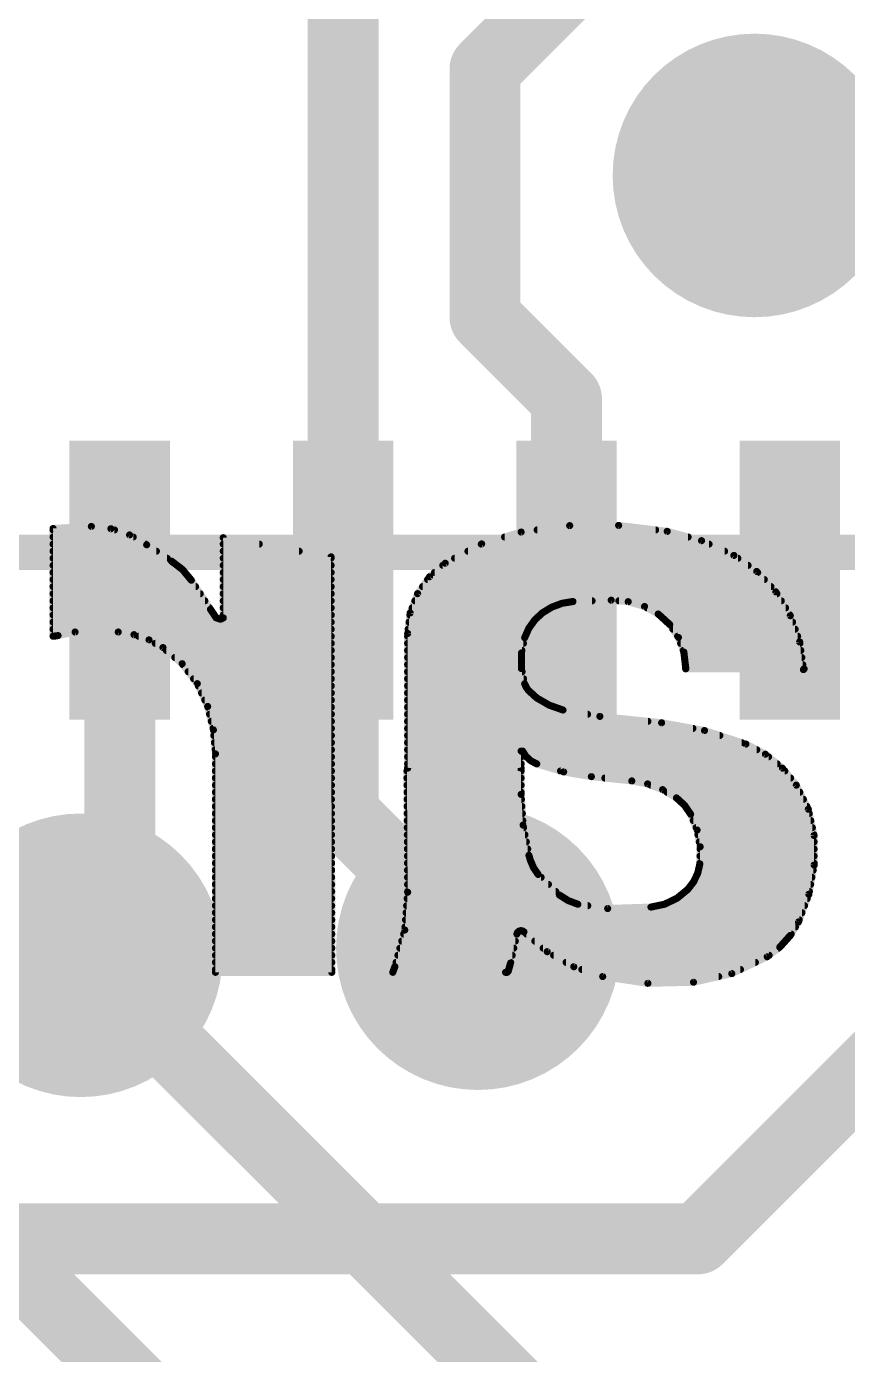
# Model space of a CAD drawing. Extents: x -109 to 32, y -1 to 19.
# Drawn here: x 19.186 to 22.126, y 8.476 to 13.233 of the extents above; entities that cross this region are included whole.
import ezdxf

# ---------------------------------------------------------------- set-up
doc = ezdxf.new("R2010")
doc.units = 0
for name, color, linetype in [('1', 12, 'CONTINUOUS'), ('16', 132, 'CONTINUOUS'), ('18', 110, 'CONTINUOUS'), ('22', 53, 'CONTINUOUS'), ('51', 53, 'CONTINUOUS')]:
    doc.layers.add(name, color=color, linetype=linetype)

# ---------------------------------------------------------------- blocks, each defined once
blk = doc.blocks.new('RECT')
blk.add_solid([(-0.5, -0.5), (0.5, -0.5), (-0.5, 0.5), (0.5, 0.5)])
blk = doc.blocks.new('ROUNDV')
at = {"const_width": 0.5}
blk.add_lwpolyline([(0, -0.25, 1), (0, 0.25, 1), (0, -0.25)], format="xyb", dxfattribs=at)

msp = doc.modelspace()

# ---------------------------------------------------------------- linework, layer by layer
at = {"layer": '1', "const_width": 0.254}
for points in [[(20.828, 13.081), (21.1328, 13.3858)], [(20.828, 12.192), (20.828, 13.081)], [(21.12, 11.9), (20.828, 12.192)], [(21.12, 11.25), (21.12, 11.9)], [(19.52, 10.0458), (19.52, 11.25)], [(20.32, 10.414), (20.32, 11.25)], [(20.8026, 9.9314), (20.32, 10.414)], [(19.3802, 9.906), (19.52, 10.0458)], [(21.59, 8.89), (22.733, 10.033)], [(16.637, 8.89), (21.59, 8.89)]]:
    msp.add_lwpolyline(points, dxfattribs=at)
at = {"layer": '1', "const_width": 0.127}
for points in [[(20.8915, 13.081, 1), (20.7645, 13.081)], [(20.7831, 13.1259, 1), (20.8729, 13.0361)], [(20.8729, 12.2369, 1), (20.7831, 12.1471)], [(20.7645, 12.192, 1), (20.8915, 12.192)], [(21.1835, 11.9, 1), (21.0565, 11.9)], [(21.0751, 11.8551, 1), (21.1649, 11.9449)], [(19.5835, 11.25, 1), (19.4565, 11.25)], [(20.3835, 11.25, 1), (20.2565, 11.25)], [(21.0565, 11.25, 1), (21.1835, 11.25)], [(20.3649, 10.4589, 1), (20.2751, 10.3691)], [(20.2565, 10.414, 1), (20.3835, 10.414)], [(19.5649, 10.0009, 1), (19.4751, 10.0907)], [(19.4565, 10.0458, 1), (19.5835, 10.0458)], [(20.7577, 9.8865, 1), (20.8475, 9.9763)], [(19.3353, 9.9509, 1), (19.4251, 9.8611)], [(21.5451, 8.9349, 1), (21.6349, 8.8451)], [(21.59, 8.8265, 1), (21.59, 8.9535)]]:
    msp.add_lwpolyline(points, format="xyb", dxfattribs=at)
at = {"layer": '16', "const_width": 0.254}
for points in [[(20.32, 13.462), (20.32, 10.414)], [(20.32, 10.414), (20.8026, 9.9314)], [(21.59, 7.6962), (19.3802, 9.906)], [(19.05, 8.89), (20.32, 7.62)]]:
    msp.add_lwpolyline(points, dxfattribs=at)
at = {"layer": '16', "const_width": 0.127}
for points in [[(20.3649, 10.4589, 1), (20.2751, 10.3691)], [(20.2565, 10.414, 1), (20.3835, 10.414)], [(20.7577, 9.8865, 1), (20.8475, 9.9763)], [(19.4251, 9.9509, 1), (19.3353, 9.8611)]]:
    msp.add_lwpolyline(points, format="xyb", dxfattribs=at)
at = {"layer": '22', "const_width": 0.0254}
for points in [[(19.4183, 11.4427), (19.2811, 11.4351)], [(19.2811, 11.4351), (19.2811, 11.049)], [(19.2811, 11.43), (19.5012, 11.43)], [(19.4884, 11.4343), (19.4183, 11.4427)], [(19.5553, 11.412), (19.4884, 11.4343)], [(19.6164, 11.3767), (19.5553, 11.412)], [(20.8161, 11.3799), (20.9575, 11.4224)], [(20.9575, 11.4224), (21.1314, 11.4454)], [(21.015, 11.43), (21.4392, 11.43)], [(21.1314, 11.4454), (21.3067, 11.4462)], [(21.3067, 11.4462), (21.4808, 11.4249)], [(21.4808, 11.4249), (21.6037, 11.3915)], [(19.2811, 11.4046), (19.5681, 11.4046)], [(19.2811, 11.3792), (19.6121, 11.3792)], [(19.7053, 11.3182), (19.6164, 11.3767)], [(20.2768, 11.3335), (19.8907, 11.4021)], [(19.8907, 11.4021), (19.8907, 11.115)], [(19.8907, 11.3792), (20.0196, 11.3792)], [(20.6858, 11.3106), (20.8161, 11.3799)], [(20.8148, 11.3792), (21.6306, 11.3792)], [(20.8983, 11.4046), (21.5554, 11.4046)], [(21.6037, 11.3915), (21.7195, 11.3386)], [(19.2811, 11.3538), (19.6512, 11.3538)], [(19.2811, 11.3284), (19.6898, 11.3284)], [(19.7448, 11.288), (19.7053, 11.3182)], [(19.8907, 11.3538), (20.1625, 11.3538)], [(19.8907, 11.3284), (20.2768, 11.3284)], [(20.2794, 9.845), (20.2768, 11.3335)], [(20.6296, 11.2623), (20.6858, 11.3106)], [(20.7193, 11.3284), (21.734, 11.3284)], [(20.767, 11.3538), (21.6862, 11.3538)], [(21.7195, 11.3386), (21.8013, 11.2811)], [(19.2811, 11.303), (19.7252, 11.303)], [(19.2811, 11.2776), (19.7533, 11.2776)], [(19.7764, 11.2497), (19.7448, 11.288)], [(19.8907, 11.303), (20.2769, 11.303)], [(19.8907, 11.2776), (20.2769, 11.2776)], [(20.6474, 11.2776), (21.8046, 11.2776)], [(20.677, 11.303), (21.7702, 11.303)], [(21.8013, 11.2811), (21.8696, 11.2082)], [(19.2811, 11.2522), (19.7743, 11.2522)], [(19.2811, 11.2268), (19.7915, 11.2268)], [(19.845, 11.1455), (19.7764, 11.2497)], [(19.8907, 11.2522), (20.2769, 11.2522)], [(19.8907, 11.2268), (20.277, 11.2268)], [(20.5869, 11.2018), (20.6296, 11.2623)], [(20.6046, 11.2268), (21.8522, 11.2268)], [(20.6225, 11.2522), (21.8284, 11.2522)], [(19.2811, 11.2014), (19.8082, 11.2014)], [(19.2811, 11.176), (19.8249, 11.176)], [(19.8907, 11.2014), (20.277, 11.2014)], [(19.8907, 11.176), (20.2771, 11.176)], [(20.5602, 11.1327), (20.5869, 11.2018)], [(20.5769, 11.176), (21.2116, 11.176)], [(20.5867, 11.2014), (21.8737, 11.2014)], [(21.143, 11.1735), (21.1042, 11.1671)], [(21.2801, 11.1785), (21.143, 11.1735)], [(21.3409, 11.173), (21.2801, 11.1785)], [(21.3075, 11.176), (21.8892, 11.176)], [(21.3995, 11.1557), (21.3409, 11.173)], [(21.8696, 11.2082), (21.9216, 11.1228)], [(19.2811, 11.1506), (19.8416, 11.1506)], [(19.2811, 11.1252), (19.8585, 11.1252)], [(19.8653, 11.115), (19.845, 11.1455)], [(19.8907, 11.1506), (20.2771, 11.1506)], [(19.8907, 11.1252), (20.2772, 11.1252)], [(20.5511, 11.0592), (20.5602, 11.1327)], [(20.5593, 11.1252), (21.0255, 11.1252)], [(20.5671, 11.1506), (21.0628, 11.1506)], [(21.0337, 11.1328), (21.0066, 11.1077)], [(21.0673, 11.1534), (21.0337, 11.1328)], [(21.1042, 11.1671), (21.0673, 11.1534)], [(21.4484, 11.1288), (21.3995, 11.1557)], [(21.4088, 11.1506), (21.9046, 11.1506)], [(21.4896, 11.0912), (21.4484, 11.1288)], [(21.4524, 11.1252), (21.9201, 11.1252)], [(21.9216, 11.1228), (21.955, 11.0286)], [(19.2811, 11.0998), (20.2772, 11.0998)], [(19.2811, 11.0744), (20.2773, 11.0744)], [(19.8806, 11.11), (19.8653, 11.115)], [(19.8907, 11.115), (19.8806, 11.11)], [(20.553, 11.0744), (20.9837, 11.0744)], [(20.5561, 11.0998), (21.001, 11.0998)], [(20.9852, 11.0777), (20.9702, 11.0439)], [(21.0066, 11.1077), (20.9852, 11.0777)], [(21.4802, 11.0998), (21.9297, 11.0998)], [(21.5208, 11.0449), (21.4896, 11.0912)], [(21.5009, 11.0744), (21.9387, 11.0744)], [(19.2811, 11.049), (19.2837, 11.049)], [(19.2811, 11.049), (19.2837, 11.049)], [(19.2837, 11.049), (19.2989, 11.0515)], [(19.2989, 11.0515), (19.3599, 11.0642)], [(19.3599, 11.0642), (19.5148, 11.0642)], [(19.5148, 11.0642), (19.571, 11.0547)], [(19.571, 11.0547), (19.6249, 11.0359)], [(19.5873, 11.049), (20.2773, 11.049)], [(19.6249, 11.0359), (19.6748, 11.0084)], [(20.5511, 10.5766), (20.5511, 11.0592)], [(20.5511, 11.049), (20.9725, 11.049)], [(20.9702, 11.0439), (20.9585, 10.9893)], [(21.518, 11.049), (21.9478, 11.049)], [(21.5402, 10.9926), (21.5208, 11.0449)], [(21.955, 11.0286), (21.9685, 10.9296)], [(19.6472, 11.0236), (20.2773, 11.0236)], [(19.6748, 11.0084), (19.7435, 10.9507)], [(19.6869, 10.9982), (20.2774, 10.9982)], [(20.5511, 11.0236), (20.9659, 11.0236)], [(20.5511, 10.9982), (20.9604, 10.9982)], [(20.9585, 10.9893), (20.9585, 10.9334)], [(21.5287, 11.0236), (21.9557, 11.0236)], [(21.5381, 10.9982), (21.9591, 10.9982)], [(21.5468, 10.9372), (21.5402, 10.9926)], [(19.7172, 10.9728), (20.2774, 10.9728)], [(19.7435, 10.9507), (19.7978, 10.8792)], [(19.746, 10.9474), (20.2775, 10.9474)], [(20.5511, 10.9728), (20.9585, 10.9728)], [(20.5511, 10.9474), (20.9585, 10.9474)], [(20.9585, 10.9334), (20.9702, 10.8788)], [(21.5426, 10.9728), (21.9626, 10.9728)], [(21.5456, 10.9474), (21.9661, 10.9474)], [(21.5468, 10.9322), (21.5468, 10.9372)], [(21.971, 10.9322), (21.5468, 10.9322)], [(21.9685, 10.9296), (21.971, 10.9322)], [(19.7653, 10.922), (20.2775, 10.922)], [(19.7845, 10.8966), (20.2776, 10.8966)], [(20.5511, 10.922), (20.961, 10.922)], [(20.5511, 10.8966), (20.9664, 10.8966)], [(19.7978, 10.8792), (19.8349, 10.7975)], [(19.8014, 10.8712), (20.2776, 10.8712)], [(19.8129, 10.8458), (20.2777, 10.8458)], [(20.5511, 10.8712), (20.9735, 10.8712)], [(20.5511, 10.8458), (20.994, 10.8458)], [(20.9702, 10.8788), (20.9755, 10.8668)], [(20.9755, 10.8668), (20.9829, 10.856)], [(20.9829, 10.856), (21.0134, 10.828)], [(19.8245, 10.8204), (20.2777, 10.8204)], [(19.8349, 10.7975), (19.8554, 10.7135)], [(19.8355, 10.795), (20.2777, 10.795)], [(20.5511, 10.8204), (21.0266, 10.8204)], [(20.5511, 10.795), (21.0784, 10.795)], [(21.0134, 10.828), (21.0584, 10.8021)], [(21.0584, 10.8021), (21.1074, 10.7848)], [(19.8417, 10.7696), (20.2778, 10.7696)], [(19.8479, 10.7442), (20.2778, 10.7442)], [(20.5511, 10.7696), (21.1955, 10.7696)], [(20.5511, 10.7442), (21.4113, 10.7442)], [(21.1074, 10.7848), (21.2395, 10.762)], [(21.2395, 10.762), (21.4605, 10.7391)], [(21.4605, 10.7391), (21.6142, 10.7113)], [(19.8541, 10.7188), (20.2779, 10.7188)], [(19.8554, 10.7135), (19.8628, 10.6274)], [(19.8571, 10.6934), (20.2779, 10.6934)], [(20.5511, 10.7188), (21.5727, 10.7188)], [(20.5511, 10.6934), (21.6691, 10.6934)], [(21.6142, 10.7113), (21.7627, 10.6629)], [(19.8593, 10.668), (20.278, 10.668)], [(20.5511, 10.668), (21.7471, 10.668)], [(21.7627, 10.6629), (21.8324, 10.6263)], [(19.8615, 10.6426), (20.278, 10.6426)], [(19.8628, 10.6274), (19.8628, 9.845)], [(19.8628, 10.6172), (20.2781, 10.6172)], [(20.5511, 10.6426), (21.8013, 10.6426)], [(20.5511, 10.6172), (20.9575, 10.6172)], [(20.9626, 10.6375), (20.9575, 10.6375)], [(20.9575, 10.6375), (20.9575, 10.5766)], [(20.9754, 10.6181), (20.9626, 10.6375)], [(20.9927, 10.6025), (20.9754, 10.6181)], [(20.9764, 10.6172), (21.8435, 10.6172)], [(21.0134, 10.5918), (20.9927, 10.6025)], [(21.8324, 10.6263), (21.8933, 10.5765)], [(19.8628, 10.5918), (20.2781, 10.5918)], [(19.8628, 10.5664), (20.2781, 10.5664)], [(20.5511, 10.1321), (20.5486, 10.5664)], [(20.5486, 10.5664), (20.9575, 10.5664)], [(20.5511, 10.5918), (20.9575, 10.5918)], [(20.9575, 10.5766), (20.5511, 10.5766)], [(20.9575, 10.5664), (20.9575, 10.4826)], [(21.1098, 10.563), (21.0134, 10.5918)], [(21.0134, 10.5918), (21.8746, 10.5918)], [(21.0986, 10.5664), (21.9016, 10.5664)], [(21.209, 10.5461), (21.1098, 10.563)], [(21.8933, 10.5765), (21.9431, 10.5156)], [(19.8628, 10.541), (20.2782, 10.541)], [(19.8628, 10.5156), (20.2782, 10.5156)], [(20.5487, 10.541), (20.9575, 10.541)], [(20.5489, 10.5156), (20.9575, 10.5156)], [(21.3538, 10.5308), (21.209, 10.5461)], [(21.2573, 10.541), (21.9223, 10.541)], [(21.4104, 10.52), (21.3538, 10.5308)], [(21.4643, 10.4995), (21.4104, 10.52)], [(21.4219, 10.5156), (21.9431, 10.5156)], [(21.9431, 10.5156), (21.986, 10.4294)], [(19.8628, 10.4902), (20.2783, 10.4902)], [(19.8628, 10.4648), (20.2783, 10.4648)], [(20.549, 10.4902), (20.9575, 10.4902)], [(20.5492, 10.4648), (20.9586, 10.4648)], [(20.9575, 10.4826), (20.9645, 10.3725)], [(21.5138, 10.4699), (21.4643, 10.4995)], [(21.4798, 10.4902), (21.9557, 10.4902)], [(21.5426, 10.4436), (21.5138, 10.4699)], [(21.5194, 10.4648), (21.9684, 10.4648)], [(19.8628, 10.4394), (20.2784, 10.4394)], [(19.8628, 10.414), (20.2784, 10.414)], [(20.5493, 10.4394), (20.9603, 10.4394)], [(20.5495, 10.414), (20.9619, 10.414)], [(21.5646, 10.4115), (21.5426, 10.4436)], [(21.5455, 10.4394), (21.981, 10.4394)], [(21.5629, 10.414), (21.9894, 10.414)], [(21.5876, 10.3549), (21.5646, 10.4115)], [(21.986, 10.4294), (22.0066, 10.3353)], [(19.8628, 10.3886), (20.2785, 10.3886)], [(19.8628, 10.3632), (20.2785, 10.3632)], [(20.5496, 10.3886), (20.9635, 10.3886)], [(20.5498, 10.3632), (20.9663, 10.3632)], [(20.9645, 10.3725), (20.9855, 10.2641)], [(21.5739, 10.3886), (21.9949, 10.3886)], [(21.5842, 10.3632), (22.0005, 10.3632)], [(19.8628, 10.3378), (20.2785, 10.3378)], [(19.8628, 10.3124), (20.2786, 10.3124)], [(20.5499, 10.3378), (20.9712, 10.3378)], [(20.5501, 10.3124), (20.9762, 10.3124)], [(21.5987, 10.2948), (21.5876, 10.3549)], [(21.5908, 10.3378), (22.0061, 10.3378)], [(21.5955, 10.3124), (22.0067, 10.3124)], [(22.0066, 10.3353), (22.0069, 10.2292)], [(19.8628, 10.287), (20.2786, 10.287)], [(20.5502, 10.287), (20.9811, 10.287)], [(20.9855, 10.2641), (20.9906, 10.2464)], [(21.5976, 10.2337), (21.5987, 10.2948)], [(21.5986, 10.287), (22.0067, 10.287)], [(19.8628, 10.2616), (20.2787, 10.2616)], [(19.8628, 10.2362), (20.2787, 10.2362)], [(20.5504, 10.2616), (20.9862, 10.2616)], [(20.5505, 10.2362), (20.995, 10.2362)], [(20.9906, 10.2464), (21.0021, 10.2196)], [(21.0021, 10.2196), (21.0185, 10.1956)], [(21.5899, 10.2003), (21.5976, 10.2337)], [(21.5976, 10.2362), (22.0068, 10.2362)], [(21.5981, 10.2616), (22.0068, 10.2616)], [(22.0069, 10.2292), (21.988, 10.1247)], [(19.8628, 10.2108), (20.2788, 10.2108)], [(19.8628, 10.1854), (20.2788, 10.1854)], [(20.5507, 10.2108), (21.0081, 10.2108)], [(20.5508, 10.1854), (21.029, 10.1854)], [(21.0185, 10.1956), (21.0947, 10.1219)], [(21.5544, 10.1422), (21.5753, 10.1694)], [(21.5753, 10.1694), (21.5899, 10.2003)], [(21.5828, 10.1854), (21.999, 10.1854)], [(21.5923, 10.2108), (22.0035, 10.2108)], [(19.8628, 10.16), (20.2789, 10.16)], [(19.8628, 10.1346), (20.2789, 10.1346)], [(20.5408, 9.9966), (20.5511, 10.1321)], [(20.5509, 10.16), (21.0553, 10.16)], [(20.5511, 10.1346), (21.0816, 10.1346)], [(21.0947, 10.1219), (21.126, 10.1021)], [(21.516, 10.1106), (21.5544, 10.1422)], [(21.5452, 10.1346), (21.9898, 10.1346)], [(21.5681, 10.16), (21.9944, 10.16)], [(21.988, 10.1247), (21.9507, 10.0254)], [(19.8628, 10.1092), (20.2789, 10.1092)], [(19.8628, 10.0838), (20.279, 10.0838)], [(20.5474, 10.0838), (21.1963, 10.0838)], [(20.5494, 10.1092), (21.1148, 10.1092)], [(21.126, 10.1021), (21.1607, 10.0889)], [(21.1607, 10.0889), (21.2674, 10.0736)], [(21.2674, 10.0736), (21.4224, 10.0787)], [(21.4224, 10.0787), (21.4711, 10.089)], [(21.4465, 10.0838), (21.9726, 10.0838)], [(21.4711, 10.089), (21.516, 10.1106)], [(21.5131, 10.1092), (21.9822, 10.1092)], [(19.8628, 10.0584), (20.279, 10.0584)], [(19.8628, 10.033), (20.2791, 10.033)], [(20.5435, 10.033), (21.9536, 10.033)], [(20.5455, 10.0584), (21.9631, 10.0584)], [(19.8628, 10.0076), (20.2791, 10.0076)], [(19.8628, 9.9822), (20.2792, 9.9822)], [(20.5054, 9.8654), (20.5408, 9.9966)], [(20.5369, 9.9822), (20.9423, 9.9822)], [(20.5416, 10.0076), (21.9399, 10.0076)], [(20.9423, 9.9822), (20.9194, 9.8781)], [(20.9449, 9.9881), (20.9423, 9.9822)], [(20.9497, 9.9924), (20.9449, 9.9881)], [(20.9559, 9.9943), (20.9497, 9.9924)], [(20.9623, 9.9934), (20.9559, 9.9943)], [(20.9677, 9.9898), (20.9623, 9.9934)], [(21.051, 9.919), (20.9677, 9.9898)], [(20.9766, 9.9822), (21.9246, 9.9822)], [(21.9507, 10.0254), (21.9215, 9.9771)], [(19.8628, 9.9568), (20.2792, 9.9568)], [(19.8628, 9.9314), (20.2793, 9.9314)], [(20.5232, 9.9314), (20.9311, 9.9314)], [(20.53, 9.9568), (20.9367, 9.9568)], [(21.0065, 9.9568), (21.9033, 9.9568)], [(21.0364, 9.9314), (21.8789, 9.9314)], [(21.8838, 9.9351), (21.8389, 9.9009)], [(21.9215, 9.9771), (21.8838, 9.9351)], [(19.8628, 9.906), (20.2793, 9.906)], [(20.5163, 9.906), (20.9255, 9.906)], [(21.1461, 9.865), (21.051, 9.919)], [(21.0739, 9.906), (21.8456, 9.906)], [(21.8389, 9.9009), (21.712, 9.8403)], [(19.8628, 9.8806), (20.2793, 9.8806)], [(19.8628, 9.8552), (20.2794, 9.8552)], [(19.8628, 9.845), (20.2794, 9.845)], [(20.4978, 9.845), (20.5054, 9.8654)], [(20.9017, 9.845), (20.4978, 9.845)], [(20.5016, 9.8552), (20.9132, 9.8552)], [(20.5095, 9.8806), (20.92, 9.8806)], [(20.9059, 9.8446), (20.9017, 9.845)], [(20.9096, 9.8465), (20.9059, 9.8446)], [(20.9118, 9.8501), (20.9096, 9.8465)], [(20.9194, 9.8781), (20.9118, 9.8501)], [(21.1186, 9.8806), (21.7964, 9.8806)], [(21.2496, 9.8298), (21.1461, 9.865)], [(21.1749, 9.8552), (21.7431, 9.8552)], [(21.712, 9.8403), (21.5748, 9.8095)], [(21.4113, 9.8057), (21.2496, 9.8298)], [(21.2496, 9.8298), (21.6651, 9.8298)], [(21.5748, 9.8095), (21.4113, 9.8057)]]:
    msp.add_lwpolyline(points, dxfattribs=at)
at = {"layer": '22', "const_width": 0.0127}
for points in [[(19.2875, 11.4351, 1), (19.2748, 11.4351)], [(19.2807, 11.4414, 1), (19.2815, 11.4288)], [(19.2811, 11.4363, 1), (19.2811, 11.4237)], [(19.4191, 11.449, 1), (19.4175, 11.4364)], [(19.4187, 11.4364, 1), (19.4179, 11.449)], [(19.4904, 11.4403, 1), (19.4863, 11.4283)], [(19.4876, 11.428, 1), (19.4891, 11.4406)], [(19.5012, 11.4237, 1), (19.5012, 11.4363)], [(19.5585, 11.4175, 1), (19.5521, 11.4065)], [(19.5533, 11.406, 1), (19.5573, 11.418)], [(20.9567, 11.4287, 1), (20.9583, 11.4161)], [(20.9593, 11.4163, 1), (20.9557, 11.4285)], [(21.015, 11.4363, 1), (21.015, 11.4237)], [(21.1313, 11.4517, 1), (21.1314, 11.439)], [(21.1322, 11.4391, 1), (21.1305, 11.4517)], [(21.3075, 11.4525, 1), (21.306, 11.4399)], [(21.3068, 11.4399, 1), (21.3067, 11.4526)], [(21.4392, 11.4237, 1), (21.4392, 11.4363)], [(21.4825, 11.431, 1), (21.4791, 11.4188)], [(21.48, 11.4186, 1), (21.4816, 11.4312)], [(19.2811, 11.4109, 1), (19.2811, 11.3983)], [(19.2811, 11.3856, 1), (19.2811, 11.3729)], [(19.5681, 11.3983, 1), (19.5681, 11.4109)], [(19.6199, 11.382, 1), (19.6129, 11.3714)], [(19.6121, 11.3729, 1), (19.6121, 11.3856)], [(19.6132, 11.3712, 1), (19.6196, 11.3822)], [(19.8918, 11.4084, 1), (19.8896, 11.3958)], [(19.8971, 11.4021, 1), (19.8844, 11.4021)], [(19.8907, 11.3856, 1), (19.8907, 11.3729)], [(20.0196, 11.3729, 1), (20.0196, 11.3856)], [(20.8148, 11.3856, 1), (20.8148, 11.3729)], [(20.8143, 11.386, 1), (20.818, 11.3738)], [(20.8191, 11.3743, 1), (20.8131, 11.3855)], [(20.8983, 11.4109, 1), (20.8983, 11.3983)], [(21.5554, 11.3983, 1), (21.5554, 11.4109)], [(21.6063, 11.3973, 1), (21.601, 11.3857)], [(21.602, 11.3854, 1), (21.6053, 11.3976)], [(21.6306, 11.3729, 1), (21.6306, 11.3856)], [(19.2811, 11.3601, 1), (19.2811, 11.3475)], [(19.2811, 11.3347, 1), (19.2811, 11.3221)], [(19.6512, 11.3475, 1), (19.6512, 11.3601)], [(19.6898, 11.3221, 1), (19.6898, 11.3347)], [(19.7092, 11.3232, 1), (19.7014, 11.3132)], [(19.7018, 11.3129, 1), (19.7088, 11.3235)], [(19.8907, 11.3601, 1), (19.8907, 11.3475)], [(19.8907, 11.3347, 1), (19.8907, 11.3221)], [(20.1625, 11.3475, 1), (20.1625, 11.3601)], [(20.2831, 11.3335, 1), (20.2705, 11.3335)], [(20.2757, 11.3272, 1), (20.2779, 11.3398)], [(20.2768, 11.3221, 1), (20.2768, 11.3347)], [(20.6899, 11.3058, 1), (20.6817, 11.3154)], [(20.7193, 11.3347, 1), (20.7193, 11.3221)], [(20.767, 11.3601, 1), (20.767, 11.3475)], [(21.6862, 11.3475, 1), (21.6862, 11.3601)], [(21.7232, 11.3438, 1), (21.7158, 11.3334)], [(21.7169, 11.3328, 1), (21.7221, 11.3444)], [(21.734, 11.3221, 1), (21.734, 11.3347)], [(19.2811, 11.3094, 1), (19.2811, 11.2967)], [(19.2811, 11.284, 1), (19.2811, 11.2713)], [(19.7252, 11.2967, 1), (19.7252, 11.3094)], [(19.7496, 11.292, 1), (19.7399, 11.284)], [(19.7409, 11.283, 1), (19.7486, 11.293)], [(19.7533, 11.2713, 1), (19.7533, 11.284)], [(19.8907, 11.3094, 1), (19.8907, 11.2967)], [(19.8907, 11.284, 1), (19.8907, 11.2713)], [(20.2769, 11.2967, 1), (20.2769, 11.3094)], [(20.2769, 11.2713, 1), (20.2769, 11.284)], [(20.6474, 11.284, 1), (20.6474, 11.2713)], [(20.677, 11.3094, 1), (20.677, 11.2967)], [(20.6828, 11.3162, 1), (20.6888, 11.305)], [(21.7702, 11.2967, 1), (21.7702, 11.3094)], [(21.8059, 11.2855, 1), (21.7966, 11.2768)], [(21.7976, 11.2759, 1), (21.8049, 11.2863)], [(21.8046, 11.2713, 1), (21.8046, 11.284)], [(19.2811, 11.2585, 1), (19.2811, 11.2459)], [(19.2811, 11.2332, 1), (19.2811, 11.2205)], [(19.7817, 11.2532, 1), (19.7711, 11.2462)], [(19.7715, 11.2457, 1), (19.7813, 11.2537)], [(19.7743, 11.2459, 1), (19.7743, 11.2585)], [(19.7915, 11.2205, 1), (19.7915, 11.2332)], [(19.8907, 11.2585, 1), (19.8907, 11.2459)], [(19.8907, 11.2332, 1), (19.8907, 11.2205)], [(20.2769, 11.2459, 1), (20.2769, 11.2585)], [(20.277, 11.2205, 1), (20.277, 11.2332)], [(20.6046, 11.2332, 1), (20.6046, 11.2205)], [(20.6225, 11.2585, 1), (20.6225, 11.2459)], [(20.6255, 11.2671, 1), (20.6338, 11.2575)], [(20.6348, 11.2586, 1), (20.6244, 11.266)], [(21.8284, 11.2459, 1), (21.8284, 11.2585)], [(21.8522, 11.2205, 1), (21.8522, 11.2332)], [(19.2811, 11.2078, 1), (19.2811, 11.1951)], [(19.2811, 11.1823, 1), (19.2811, 11.1697)], [(19.8082, 11.1951, 1), (19.8082, 11.2078)], [(19.8249, 11.1697, 1), (19.8249, 11.1823)], [(19.8907, 11.2078, 1), (19.8907, 11.1951)], [(19.8907, 11.1823, 1), (19.8907, 11.1697)], [(20.277, 11.1951, 1), (20.277, 11.2078)], [(20.2771, 11.1697, 1), (20.2771, 11.1823)], [(20.5769, 11.1823, 1), (20.5769, 11.1697)], [(20.5867, 11.2078, 1), (20.5867, 11.1951)], [(20.5817, 11.2055, 1), (20.5921, 11.1981)], [(20.5928, 11.1995, 1), (20.581, 11.2041)], [(21.1428, 11.1798, 1), (21.1432, 11.1672)], [(21.144, 11.1672, 1), (21.142, 11.1798)], [(21.2116, 11.1697, 1), (21.2116, 11.1823)], [(21.2807, 11.1848, 1), (21.2795, 11.1722)], [(21.2803, 11.1722, 1), (21.2799, 11.1848)], [(21.3075, 11.1823, 1), (21.3075, 11.1697)], [(21.3427, 11.179, 1), (21.3391, 11.1669)], [(21.3403, 11.1666, 1), (21.3415, 11.1793)], [(21.875, 11.2115, 1), (21.8642, 11.2049)], [(21.865, 11.2038, 1), (21.8742, 11.2125)], [(21.8737, 11.1951, 1), (21.8737, 11.2078)], [(21.8892, 11.1697, 1), (21.8892, 11.1823)], [(19.2811, 11.157, 1), (19.2811, 11.1443)], [(19.2811, 11.1316, 1), (19.2811, 11.1189)], [(19.8503, 11.149, 1), (19.8397, 11.142)], [(19.8397, 11.142, 1), (19.8503, 11.149)], [(19.8416, 11.1443, 1), (19.8416, 11.157)], [(19.8585, 11.1189, 1), (19.8585, 11.1316)], [(19.8907, 11.157, 1), (19.8907, 11.1443)], [(19.8907, 11.1316, 1), (19.8907, 11.1189)], [(20.2771, 11.1443, 1), (20.2771, 11.157)], [(20.2772, 11.1189, 1), (20.2772, 11.1316)], [(20.5593, 11.1316, 1), (20.5593, 11.1189)], [(20.5665, 11.1319, 1), (20.5539, 11.1335)], [(20.5543, 11.135, 1), (20.5661, 11.1304)], [(20.5671, 11.157, 1), (20.5671, 11.1443)], [(21.0255, 11.1189, 1), (21.0255, 11.1316)], [(21.0304, 11.1382, 1), (21.037, 11.1274)], [(21.038, 11.1281, 1), (21.0294, 11.1375)], [(21.0651, 11.1593, 1), (21.0695, 11.1474)], [(21.0628, 11.1443, 1), (21.0628, 11.157)], [(21.0706, 11.1479, 1), (21.064, 11.1588)], [(21.1031, 11.1734, 1), (21.1052, 11.1608)], [(21.1064, 11.1611, 1), (21.1019, 11.173)], [(21.4026, 11.1613, 1), (21.3964, 11.1501)], [(21.3977, 11.1496, 1), (21.4013, 11.1618)], [(21.4088, 11.157, 1), (21.4088, 11.1443)], [(21.4527, 11.1335, 1), (21.4441, 11.1241)], [(21.4453, 11.1233, 1), (21.4515, 11.1344)], [(21.4524, 11.1316, 1), (21.4524, 11.1189)], [(21.9046, 11.1443, 1), (21.9046, 11.157)], [(21.9275, 11.1249, 1), (21.9156, 11.1207)], [(21.9161, 11.1195, 1), (21.927, 11.1261)], [(21.9201, 11.1189, 1), (21.9201, 11.1316)], [(19.2811, 11.1061, 1), (19.2811, 11.0935)], [(19.2811, 11.0808, 1), (19.2811, 11.0681)], [(19.8673, 11.121, 1), (19.8633, 11.109)], [(19.86, 11.1115, 1), (19.8706, 11.1185)], [(19.8778, 11.1157, 1), (19.8834, 11.1043)], [(19.8786, 11.104, 1), (19.8826, 11.116)], [(19.8844, 11.115, 1), (19.8971, 11.115)], [(19.8935, 11.1093, 1), (19.8879, 11.1207)], [(20.2772, 11.0935, 1), (20.2772, 11.1061)], [(20.2773, 11.0681, 1), (20.2773, 11.0808)], [(20.553, 11.0808, 1), (20.553, 11.0681)], [(20.5561, 11.1061, 1), (20.5561, 11.0935)], [(20.98, 11.0813, 1), (20.9903, 11.074)], [(20.991, 11.0751, 1), (20.9794, 11.0802)], [(20.9837, 11.0681, 1), (20.9837, 11.0808)], [(21.0023, 11.1124, 1), (21.0109, 11.103)], [(21.001, 11.0935, 1), (21.001, 11.1061)], [(21.0118, 11.104, 1), (21.0015, 11.1114)], [(21.4802, 11.1061, 1), (21.4802, 11.0935)], [(21.4949, 11.0947, 1), (21.4843, 11.0876)], [(21.4853, 11.0865, 1), (21.4939, 11.0959)], [(21.5009, 11.0808, 1), (21.5009, 11.0681)], [(21.9297, 11.0935, 1), (21.9297, 11.1061)], [(21.9387, 11.0681, 1), (21.9387, 11.0808)], [(19.2811, 11.0554, 1), (19.2811, 11.0427)], [(19.2811, 11.0554, 1), (19.2811, 11.0427)], [(19.2748, 11.049, 1), (19.2875, 11.049)], [(19.2827, 11.0553, 1), (19.2847, 11.0427)], [(19.2837, 11.0427, 1), (19.2837, 11.0554)], [(19.2837, 11.0427, 1), (19.2837, 11.0554)], [(19.2976, 11.0577, 1), (19.3002, 11.0453)], [(19.2999, 11.0452, 1), (19.2979, 11.0578)], [(19.3599, 11.0706, 1), (19.3599, 11.0579)], [(19.3612, 11.058, 1), (19.3586, 11.0704)], [(19.5159, 11.0705, 1), (19.5137, 11.0579)], [(19.5148, 11.0579, 1), (19.5148, 11.0706)], [(19.5731, 11.0607, 1), (19.5689, 11.0487)], [(19.57, 11.0484, 1), (19.5721, 11.0609)], [(19.5873, 11.0554, 1), (19.5873, 11.0427)], [(19.6279, 11.0415, 1), (19.6218, 11.0304)], [(19.6228, 11.0299, 1), (19.627, 11.0419)], [(20.2773, 11.0427, 1), (20.2773, 11.0554)], [(20.5575, 11.0592, 1), (20.5448, 11.0592)], [(20.5448, 11.06, 1), (20.5574, 11.0584)], [(20.5511, 11.0554, 1), (20.5511, 11.0427)], [(20.9644, 11.0465, 1), (20.976, 11.0413)], [(20.9764, 11.0426, 1), (20.964, 11.0452)], [(20.9725, 11.0427, 1), (20.9725, 11.0554)], [(21.518, 11.0554, 1), (21.518, 11.0427)], [(21.5267, 11.0471, 1), (21.5148, 11.0427)], [(21.5155, 11.0414, 1), (21.5261, 11.0485)], [(21.9478, 11.0427, 1), (21.9478, 11.0554)], [(21.9613, 11.0295, 1), (21.9487, 11.0278)], [(19.6472, 11.0299, 1), (19.6472, 11.0173)], [(19.6789, 11.0133, 1), (19.6707, 11.0035)], [(19.6717, 11.0028, 1), (19.6779, 11.014)], [(19.6869, 11.0046, 1), (19.6869, 10.9919)], [(20.2773, 11.0173, 1), (20.2773, 11.0299)], [(20.2774, 10.9919, 1), (20.2774, 11.0046)], [(20.5511, 11.0046, 1), (20.5511, 10.9919)], [(20.5511, 11.0299, 1), (20.5511, 11.0173)], [(20.9523, 10.9906, 1), (20.9647, 10.988)], [(20.9649, 10.9893, 1), (20.9522, 10.9893)], [(20.9604, 10.9919, 1), (20.9604, 11.0046)], [(20.9659, 11.0173, 1), (20.9659, 11.0299)], [(21.5287, 11.0299, 1), (21.5287, 11.0173)], [(21.5381, 11.0046, 1), (21.5381, 10.9919)], [(21.5465, 10.9934, 1), (21.5339, 10.9919)], [(21.5343, 10.9904, 1), (21.5462, 10.9948)], [(21.949, 11.0265, 1), (21.961, 11.0308)], [(21.9557, 11.0173, 1), (21.9557, 11.0299)], [(21.9591, 10.9919, 1), (21.9591, 11.0046)], [(19.7172, 10.9792, 1), (19.7172, 10.9665)], [(19.7486, 10.9545, 1), (19.7384, 10.9468)], [(19.7394, 10.9458, 1), (19.7476, 10.9555)], [(19.746, 10.9537, 1), (19.746, 10.9411)], [(20.2774, 10.9665, 1), (20.2774, 10.9792)], [(20.2775, 10.9411, 1), (20.2775, 10.9537)], [(20.5511, 10.9792, 1), (20.5511, 10.9665)], [(20.5511, 10.9537, 1), (20.5511, 10.9411)], [(20.9647, 10.9347, 1), (20.9523, 10.9321)], [(20.9585, 10.9665, 1), (20.9585, 10.9792)], [(20.9585, 10.9411, 1), (20.9585, 10.9537)], [(21.5426, 10.9792, 1), (21.5426, 10.9665)], [(21.5456, 10.9537, 1), (21.5456, 10.9411)], [(21.5532, 10.9372, 1), (21.5404, 10.9372)], [(21.5468, 10.9385, 1), (21.5468, 10.9259)], [(21.5405, 10.9365, 1), (21.5531, 10.9379)], [(21.9626, 10.9665, 1), (21.9626, 10.9792)], [(21.9661, 10.9411, 1), (21.9661, 10.9537)], [(21.9756, 10.9278, 1), (21.9664, 10.9366)], [(21.971, 10.9259, 1), (21.971, 10.9385)], [(19.7653, 10.9284, 1), (19.7653, 10.9157)], [(19.7845, 10.903, 1), (19.7845, 10.8903)], [(20.2775, 10.9157, 1), (20.2775, 10.9284)], [(20.2776, 10.8903, 1), (20.2776, 10.903)], [(20.5511, 10.9284, 1), (20.5511, 10.9157)], [(20.5511, 10.903, 1), (20.5511, 10.8903)], [(20.9522, 10.9334, 1), (20.9649, 10.9334)], [(20.961, 10.9157, 1), (20.961, 10.9284)], [(20.9664, 10.8903, 1), (20.9664, 10.903)], [(21.5404, 10.9322, 1), (21.5532, 10.9322)], [(21.9639, 10.934, 1), (21.9731, 10.9252)], [(21.9622, 10.9287, 1), (21.9748, 10.9305)], [(19.8035, 10.8818, 1), (19.792, 10.8766)], [(19.7927, 10.8753, 1), (19.8028, 10.883)], [(19.8014, 10.8775, 1), (19.8014, 10.8649)], [(19.8129, 10.8521, 1), (19.8129, 10.8395)], [(20.2776, 10.8649, 1), (20.2776, 10.8775)], [(20.2777, 10.8395, 1), (20.2777, 10.8521)], [(20.5511, 10.8775, 1), (20.5511, 10.8649)], [(20.5511, 10.8521, 1), (20.5511, 10.8395)], [(20.976, 10.8813, 1), (20.9644, 10.8763)], [(20.964, 10.8775, 1), (20.9764, 10.8801)], [(20.9807, 10.8704, 1), (20.9702, 10.8632)], [(20.9696, 10.8642, 1), (20.9813, 10.8693)], [(20.9735, 10.8649, 1), (20.9735, 10.8775)], [(20.9872, 10.8607, 1), (20.9786, 10.8513)], [(20.9777, 10.8524, 1), (20.9881, 10.8596)], [(20.994, 10.8395, 1), (20.994, 10.8521)], [(19.8245, 10.8268, 1), (19.8245, 10.8141)], [(19.8411, 10.799, 1), (19.8287, 10.796)], [(19.8291, 10.7949, 1), (19.8407, 10.8001)], [(19.8355, 10.8013, 1), (19.8355, 10.7887)], [(20.2777, 10.8141, 1), (20.2777, 10.8268)], [(20.2777, 10.7887, 1), (20.2777, 10.8013)], [(20.5511, 10.8268, 1), (20.5511, 10.8141)], [(20.5511, 10.8013, 1), (20.5511, 10.7887)], [(21.0166, 10.8335, 1), (21.0102, 10.8225)], [(21.0091, 10.8233, 1), (21.0177, 10.8327)], [(21.0266, 10.8141, 1), (21.0266, 10.8268)], [(21.0605, 10.808, 1), (21.0563, 10.7961)], [(21.0552, 10.7965, 1), (21.0616, 10.8076)], [(21.0784, 10.7887, 1), (21.0784, 10.8013)], [(19.8417, 10.7759, 1), (19.8417, 10.7633)], [(19.8479, 10.7506, 1), (19.8479, 10.7379)], [(20.2778, 10.7633, 1), (20.2778, 10.7759)], [(20.2778, 10.7379, 1), (20.2778, 10.7506)], [(20.5511, 10.7506, 1), (20.5511, 10.7379)], [(20.5511, 10.7759, 1), (20.5511, 10.7633)], [(21.1085, 10.7911, 1), (21.1063, 10.7785)], [(21.1053, 10.7788, 1), (21.1095, 10.7908)], [(21.1955, 10.7633, 1), (21.1955, 10.7759)], [(21.2402, 10.7683, 1), (21.2388, 10.7557)], [(21.2384, 10.7557, 1), (21.2406, 10.7683)], [(21.4113, 10.7379, 1), (21.4113, 10.7506)], [(21.4616, 10.7453, 1), (21.4594, 10.7329)], [(21.4598, 10.7328, 1), (21.4612, 10.7454)], [(19.8541, 10.7251, 1), (19.8541, 10.7125)], [(19.8617, 10.7141, 1), (19.849, 10.713)], [(19.8492, 10.712, 1), (19.8615, 10.715)], [(19.8571, 10.6997, 1), (19.8571, 10.6871)], [(20.2779, 10.7125, 1), (20.2779, 10.7251)], [(20.2779, 10.6871, 1), (20.2779, 10.6997)], [(20.5511, 10.7251, 1), (20.5511, 10.7125)], [(20.5511, 10.6997, 1), (20.5511, 10.6871)], [(21.5727, 10.7125, 1), (21.5727, 10.7251)], [(21.6162, 10.7173, 1), (21.6122, 10.7053)], [(21.6131, 10.7051, 1), (21.6153, 10.7176)], [(21.6691, 10.6871, 1), (21.6691, 10.6997)], [(19.8593, 10.6744, 1), (19.8593, 10.6617)], [(20.278, 10.6617, 1), (20.278, 10.6744)], [(20.5511, 10.6744, 1), (20.5511, 10.6617)], [(21.7471, 10.6617, 1), (21.7471, 10.6744)], [(21.7657, 10.6685, 1), (21.7597, 10.6573)], [(21.7607, 10.6569, 1), (21.7647, 10.6689)], [(19.8615, 10.6489, 1), (19.8615, 10.6363)], [(19.8692, 10.6274, 1), (19.8564, 10.6274)], [(19.8565, 10.6269, 1), (19.8691, 10.6279)], [(19.8628, 10.6235, 1), (19.8628, 10.6109)], [(20.278, 10.6363, 1), (20.278, 10.6489)], [(20.2781, 10.6109, 1), (20.2781, 10.6235)], [(20.5511, 10.6489, 1), (20.5511, 10.6363)], [(20.5511, 10.6235, 1), (20.5511, 10.6109)], [(20.9639, 10.6375, 1), (20.9511, 10.6375)], [(20.9575, 10.6439, 1), (20.9575, 10.6312)], [(20.9679, 10.641, 1), (20.9573, 10.634)], [(20.9575, 10.6109, 1), (20.9575, 10.6235)], [(20.9626, 10.6312, 1), (20.9626, 10.6439)], [(20.9797, 10.6228, 1), (20.9712, 10.6133)], [(20.9701, 10.6146, 1), (20.9807, 10.6216)], [(20.9764, 10.6235, 1), (20.9764, 10.6109)], [(20.9956, 10.6081, 1), (20.9898, 10.5969)], [(20.9885, 10.5978, 1), (20.997, 10.6072)], [(21.8013, 10.6363, 1), (21.8013, 10.6489)], [(21.8364, 10.6312, 1), (21.8283, 10.6214)], [(21.8294, 10.6207, 1), (21.8353, 10.6319)], [(21.8435, 10.6109, 1), (21.8435, 10.6235)], [(19.8628, 10.5982, 1), (19.8628, 10.5855)], [(19.8628, 10.5727, 1), (19.8628, 10.5601)], [(20.2781, 10.5855, 1), (20.2781, 10.5982)], [(20.2781, 10.5601, 1), (20.2781, 10.5727)], [(20.5549, 10.5664, 1), (20.5423, 10.5664)], [(20.5486, 10.5727, 1), (20.5486, 10.5601)], [(20.5511, 10.5982, 1), (20.5511, 10.5855)], [(20.5511, 10.583, 1), (20.5511, 10.5703)], [(20.5448, 10.5766, 1), (20.5575, 10.5766)], [(20.9511, 10.5766, 1), (20.9639, 10.5766)], [(20.9639, 10.5664, 1), (20.9511, 10.5664)], [(20.9575, 10.5855, 1), (20.9575, 10.5982)], [(20.9575, 10.5703, 1), (20.9575, 10.583)], [(20.9575, 10.5601, 1), (20.9575, 10.5727)], [(21.0134, 10.5982, 1), (21.0134, 10.5855)], [(21.0152, 10.5979, 1), (21.0116, 10.5857)], [(21.0105, 10.5862, 1), (21.0163, 10.5974)], [(21.0986, 10.5727, 1), (21.0986, 10.5601)], [(21.1109, 10.5693, 1), (21.1088, 10.5568)], [(21.108, 10.557, 1), (21.1116, 10.5691)], [(21.8746, 10.5855, 1), (21.8746, 10.5982)], [(21.8982, 10.5806, 1), (21.8884, 10.5725)], [(21.8893, 10.5716, 1), (21.8973, 10.5815)], [(21.9016, 10.5601, 1), (21.9016, 10.5727)], [(19.8628, 10.5473, 1), (19.8628, 10.5347)], [(19.8628, 10.522, 1), (19.8628, 10.5093)], [(20.2782, 10.5347, 1), (20.2782, 10.5473)], [(20.2782, 10.5093, 1), (20.2782, 10.522)], [(20.5487, 10.5473, 1), (20.5487, 10.5347)], [(20.5489, 10.522, 1), (20.5489, 10.5093)], [(20.9575, 10.5347, 1), (20.9575, 10.5473)], [(20.9575, 10.5093, 1), (20.9575, 10.522)], [(21.2097, 10.5524, 1), (21.2083, 10.5398)], [(21.2079, 10.5398, 1), (21.2101, 10.5524)], [(21.2573, 10.5473, 1), (21.2573, 10.5347)], [(21.355, 10.537, 1), (21.3526, 10.5246)], [(21.3531, 10.5245, 1), (21.3545, 10.5371)], [(21.4127, 10.5259, 1), (21.4082, 10.514)], [(21.4092, 10.5137, 1), (21.4116, 10.5262)], [(21.4219, 10.522, 1), (21.4219, 10.5093)], [(21.9223, 10.5347, 1), (21.9223, 10.5473)], [(21.9488, 10.5184, 1), (21.9374, 10.5128)], [(21.9382, 10.5116, 1), (21.948, 10.5196)], [(21.9431, 10.5093, 1), (21.9431, 10.522)], [(19.8628, 10.4965, 1), (19.8628, 10.4839)], [(19.8628, 10.4711, 1), (19.8628, 10.4585)], [(20.2783, 10.4839, 1), (20.2783, 10.4965)], [(20.2783, 10.4585, 1), (20.2783, 10.4711)], [(20.549, 10.4965, 1), (20.549, 10.4839)], [(20.5492, 10.4711, 1), (20.5492, 10.4585)], [(20.9511, 10.4826, 1), (20.9639, 10.4826)], [(20.9638, 10.483, 1), (20.9512, 10.4822)], [(20.9575, 10.4839, 1), (20.9575, 10.4965)], [(20.9586, 10.4585, 1), (20.9586, 10.4711)], [(21.4676, 10.5049, 1), (21.461, 10.494)], [(21.462, 10.4935, 1), (21.4666, 10.5054)], [(21.4798, 10.4965, 1), (21.4798, 10.4839)], [(21.5181, 10.4746, 1), (21.5095, 10.4652)], [(21.5105, 10.4644, 1), (21.5171, 10.4754)], [(21.5194, 10.4711, 1), (21.5194, 10.4585)], [(21.9557, 10.4839, 1), (21.9557, 10.4965)], [(21.9684, 10.4585, 1), (21.9684, 10.4711)], [(19.8628, 10.4458, 1), (19.8628, 10.4331)], [(19.8628, 10.4203, 1), (19.8628, 10.4077)], [(20.2784, 10.4331, 1), (20.2784, 10.4458)], [(20.2784, 10.4077, 1), (20.2784, 10.4203)], [(20.5493, 10.4458, 1), (20.5493, 10.4331)], [(20.5495, 10.4203, 1), (20.5495, 10.4077)], [(20.9603, 10.4331, 1), (20.9603, 10.4458)], [(20.9619, 10.4077, 1), (20.9619, 10.4203)], [(21.5478, 10.4472, 1), (21.5373, 10.44)], [(21.5383, 10.4389, 1), (21.5468, 10.4483)], [(21.5455, 10.4458, 1), (21.5455, 10.4331)], [(21.5629, 10.4203, 1), (21.5629, 10.4077)], [(21.5705, 10.4139, 1), (21.5587, 10.4091)], [(21.5594, 10.4079, 1), (21.5698, 10.4151)], [(21.9922, 10.4307, 1), (21.9798, 10.428)], [(21.9803, 10.4265, 1), (21.9917, 10.4322)], [(21.981, 10.4331, 1), (21.981, 10.4458)], [(21.9894, 10.4077, 1), (21.9894, 10.4203)], [(19.8628, 10.3949, 1), (19.8628, 10.3823)], [(19.8628, 10.3696, 1), (19.8628, 10.3569)], [(20.2785, 10.3823, 1), (20.2785, 10.3949)], [(20.2785, 10.3569, 1), (20.2785, 10.3696)], [(20.5496, 10.3949, 1), (20.5496, 10.3823)], [(20.5498, 10.3696, 1), (20.5498, 10.3569)], [(20.9708, 10.3737, 1), (20.9583, 10.3712)], [(20.9582, 10.3721, 1), (20.9709, 10.3729)], [(20.9635, 10.3823, 1), (20.9635, 10.3949)], [(20.9663, 10.3569, 1), (20.9663, 10.3696)], [(21.5739, 10.3949, 1), (21.5739, 10.3823)], [(21.5842, 10.3696, 1), (21.5842, 10.3569)], [(21.9949, 10.3823, 1), (21.9949, 10.3949)], [(22.0005, 10.3569, 1), (22.0005, 10.3696)], [(19.8628, 10.3441, 1), (19.8628, 10.3315)], [(19.8628, 10.3187, 1), (19.8628, 10.3061)], [(20.2785, 10.3315, 1), (20.2785, 10.3441)], [(20.2786, 10.3061, 1), (20.2786, 10.3187)], [(20.5499, 10.3441, 1), (20.5499, 10.3315)], [(20.5501, 10.3187, 1), (20.5501, 10.3061)], [(20.9712, 10.3315, 1), (20.9712, 10.3441)], [(20.9762, 10.3061, 1), (20.9762, 10.3187)], [(21.5938, 10.356, 1), (21.5813, 10.3537)], [(21.5817, 10.3525, 1), (21.5935, 10.3573)], [(21.5908, 10.3441, 1), (21.5908, 10.3315)], [(21.5955, 10.3187, 1), (21.5955, 10.3061)], [(22.0129, 10.3353, 1), (22.0003, 10.3353)], [(22.0004, 10.3339, 1), (22.0128, 10.3367)], [(22.0061, 10.3315, 1), (22.0061, 10.3441)], [(22.0067, 10.3061, 1), (22.0067, 10.3187)], [(19.8628, 10.2934, 1), (19.8628, 10.2807)], [(20.2786, 10.2807, 1), (20.2786, 10.2934)], [(20.5502, 10.2934, 1), (20.5502, 10.2807)], [(20.9916, 10.2659, 1), (20.9794, 10.2623)], [(20.9811, 10.2807, 1), (20.9811, 10.2934)], [(21.5986, 10.2934, 1), (21.5986, 10.2807)], [(21.6051, 10.2947, 1), (21.5924, 10.2949)], [(21.5925, 10.2936, 1), (21.605, 10.296)], [(22.0067, 10.2807, 1), (22.0067, 10.2934)], [(19.8628, 10.2679, 1), (19.8628, 10.2553)], [(19.8628, 10.2425, 1), (19.8628, 10.2299)], [(20.2787, 10.2553, 1), (20.2787, 10.2679)], [(20.2787, 10.2299, 1), (20.2787, 10.2425)], [(20.5504, 10.2679, 1), (20.5504, 10.2553)], [(20.5505, 10.2425, 1), (20.5505, 10.2299)], [(20.9793, 10.2629, 1), (20.9917, 10.2653)], [(20.9964, 10.2489, 1), (20.9848, 10.2439)], [(20.9845, 10.2446, 1), (20.9967, 10.2482)], [(20.9862, 10.2553, 1), (20.9862, 10.2679)], [(20.995, 10.2299, 1), (20.995, 10.2425)], [(21.0073, 10.2232, 1), (20.9968, 10.216)], [(20.9962, 10.2171, 1), (21.0079, 10.2221)], [(21.5976, 10.2425, 1), (21.5976, 10.2299)], [(21.5913, 10.2338, 1), (21.6039, 10.2336)], [(21.6038, 10.2323, 1), (21.5914, 10.2351)], [(21.5981, 10.2679, 1), (21.5981, 10.2553)], [(22.0005, 10.2292, 1), (22.0132, 10.2292)], [(22.0131, 10.2281, 1), (22.0006, 10.2303)], [(22.0068, 10.2553, 1), (22.0068, 10.2679)], [(22.0068, 10.2299, 1), (22.0068, 10.2425)], [(19.8628, 10.2172, 1), (19.8628, 10.2045)], [(19.8628, 10.1918, 1), (19.8628, 10.1791)], [(20.2788, 10.2045, 1), (20.2788, 10.2172)], [(20.2788, 10.1791, 1), (20.2788, 10.1918)], [(20.5507, 10.2172, 1), (20.5507, 10.2045)], [(20.5508, 10.1918, 1), (20.5508, 10.1791)], [(21.0081, 10.2045, 1), (21.0081, 10.2172)], [(21.0229, 10.2002, 1), (21.0141, 10.191)], [(21.0133, 10.192, 1), (21.0237, 10.1992)], [(21.029, 10.1791, 1), (21.029, 10.1918)], [(21.5803, 10.1655, 1), (21.5702, 10.1732)], [(21.5828, 10.1918, 1), (21.5828, 10.1791)], [(21.5837, 10.2018, 1), (21.5961, 10.1989)], [(21.5956, 10.1976, 1), (21.5842, 10.203)], [(21.5923, 10.2172, 1), (21.5923, 10.2045)], [(21.999, 10.1791, 1), (21.999, 10.1918)], [(22.0035, 10.2045, 1), (22.0035, 10.2172)], [(19.8628, 10.1663, 1), (19.8628, 10.1537)], [(19.8628, 10.141, 1), (19.8628, 10.1283)], [(20.2789, 10.1537, 1), (20.2789, 10.1663)], [(20.2789, 10.1283, 1), (20.2789, 10.141)], [(20.5509, 10.1663, 1), (20.5509, 10.1537)], [(20.5511, 10.141, 1), (20.5511, 10.1283)], [(20.5574, 10.1316, 1), (20.5448, 10.1326)], [(20.5448, 10.1321, 1), (20.5574, 10.1321)], [(21.0553, 10.1537, 1), (21.0553, 10.1663)], [(21.0816, 10.1283, 1), (21.0816, 10.141)], [(21.0981, 10.1273, 1), (21.0913, 10.1165)], [(21.5452, 10.141, 1), (21.5452, 10.1283)], [(21.5494, 10.1461, 1), (21.5594, 10.1383)], [(21.5584, 10.1373, 1), (21.5504, 10.1471)], [(21.5681, 10.1663, 1), (21.5681, 10.1537)], [(21.5695, 10.1721, 1), (21.581, 10.1666)], [(21.994, 10.1225, 1), (21.9821, 10.127)], [(21.9898, 10.1283, 1), (21.9898, 10.141)], [(21.9944, 10.1537, 1), (21.9944, 10.1663)], [(19.8628, 10.1156, 1), (19.8628, 10.1029)], [(19.8628, 10.0901, 1), (19.8628, 10.0775)], [(20.2789, 10.1029, 1), (20.2789, 10.1156)], [(20.279, 10.0775, 1), (20.279, 10.0901)], [(20.5474, 10.0901, 1), (20.5474, 10.0775)], [(20.5494, 10.1156, 1), (20.5494, 10.1029)], [(21.0903, 10.1173, 1), (21.0991, 10.1265)], [(21.1148, 10.1029, 1), (21.1148, 10.1156)], [(21.1283, 10.108, 1), (21.1238, 10.0961)], [(21.1226, 10.0967, 1), (21.1294, 10.1074)], [(21.1616, 10.0952, 1), (21.1598, 10.0826)], [(21.1584, 10.083, 1), (21.163, 10.0948)], [(21.1963, 10.0775, 1), (21.1963, 10.0901)], [(21.2672, 10.0799, 1), (21.2676, 10.0673)], [(21.2665, 10.0673, 1), (21.2683, 10.0799)], [(21.4211, 10.0849, 1), (21.4237, 10.0725)], [(21.4226, 10.0724, 1), (21.4222, 10.085)], [(21.4465, 10.0901, 1), (21.4465, 10.0775)], [(21.4683, 10.0947, 1), (21.4739, 10.0833)], [(21.4724, 10.0828, 1), (21.4698, 10.0952)], [(21.5131, 10.1156, 1), (21.5131, 10.1029)], [(21.5119, 10.1155, 1), (21.52, 10.1057)], [(21.5187, 10.1049, 1), (21.5132, 10.1163)], [(21.9726, 10.0775, 1), (21.9726, 10.0901)], [(21.9818, 10.1259, 1), (21.9943, 10.1236)], [(21.9822, 10.1029, 1), (21.9822, 10.1156)], [(19.8628, 10.0648, 1), (19.8628, 10.0521)], [(19.8628, 10.0394, 1), (19.8628, 10.0267)], [(20.279, 10.0521, 1), (20.279, 10.0648)], [(20.2791, 10.0267, 1), (20.2791, 10.0394)], [(20.5435, 10.0394, 1), (20.5435, 10.0267)], [(20.5455, 10.0648, 1), (20.5455, 10.0521)], [(21.9536, 10.0267, 1), (21.9536, 10.0394)], [(21.9631, 10.0521, 1), (21.9631, 10.0648)], [(19.8628, 10.0139, 1), (19.8628, 10.0013)], [(19.8628, 9.9886, 1), (19.8628, 9.9759)], [(20.2791, 10.0013, 1), (20.2791, 10.0139)], [(20.2792, 9.9759, 1), (20.2792, 9.9886)], [(20.5369, 9.9886, 1), (20.5369, 9.9759)], [(20.5344, 9.9971, 1), (20.5471, 9.9961)], [(20.5469, 9.995, 1), (20.5346, 9.9983)], [(20.5416, 10.0139, 1), (20.5416, 10.0013)], [(20.9365, 9.9847, 1), (20.9481, 9.9797)], [(20.9485, 9.9808, 1), (20.9361, 9.9836)], [(20.9406, 9.9929, 1), (20.9491, 9.9834)], [(20.9507, 9.9856, 1), (20.939, 9.9907)], [(20.9423, 9.9759, 1), (20.9423, 9.9886)], [(20.9479, 9.9985, 1), (20.9515, 9.9864)], [(20.9539, 9.9877, 1), (20.9455, 9.9972)], [(20.9568, 10.0006, 1), (20.955, 9.988)], [(20.9577, 9.9882, 1), (20.9541, 10.0004)], [(20.9658, 9.9987, 1), (20.9588, 9.9881)], [(20.9614, 9.9871, 1), (20.9632, 9.9996)], [(20.9718, 9.9946, 1), (20.9636, 9.985)], [(20.9642, 9.9845, 1), (20.9712, 9.9951)], [(20.9766, 9.9886, 1), (20.9766, 9.9759)], [(21.9246, 9.9759, 1), (21.9246, 9.9886)], [(21.9399, 10.0013, 1), (21.9399, 10.0139)], [(21.9448, 10.0276, 1), (21.9566, 10.0232)], [(21.9561, 10.0221, 1), (21.9453, 10.0287)], [(19.8628, 9.9632, 1), (19.8628, 9.9505)], [(19.8628, 9.9377, 1), (19.8628, 9.9251)], [(20.2792, 9.9505, 1), (20.2792, 9.9632)], [(20.2793, 9.9251, 1), (20.2793, 9.9377)], [(20.5232, 9.9377, 1), (20.5232, 9.9251)], [(20.53, 9.9632, 1), (20.53, 9.9505)], [(20.9311, 9.9251, 1), (20.9311, 9.9377)], [(20.9367, 9.9505, 1), (20.9367, 9.9632)], [(21.0065, 9.9632, 1), (21.0065, 9.9505)], [(21.0364, 9.9377, 1), (21.0364, 9.9251)], [(21.8791, 9.9394, 1), (21.8885, 9.9309)], [(21.8789, 9.9251, 1), (21.8789, 9.9377)], [(21.8876, 9.9301, 1), (21.8799, 9.9402)], [(21.9033, 9.9505, 1), (21.9033, 9.9632)], [(21.9161, 9.9804, 1), (21.9269, 9.9738)], [(21.9262, 9.9729, 1), (21.9168, 9.9813)], [(19.8628, 9.9123, 1), (19.8628, 9.8997)], [(20.2793, 9.8997, 1), (20.2793, 9.9123)], [(20.5163, 9.9123, 1), (20.5163, 9.8997)], [(20.9255, 9.8997, 1), (20.9255, 9.9123)], [(21.0541, 9.9245, 1), (21.0479, 9.9134)], [(21.0469, 9.9141, 1), (21.0551, 9.9238)], [(21.0739, 9.9123, 1), (21.0739, 9.8997)], [(21.8351, 9.906, 1), (21.8427, 9.8958)], [(21.8416, 9.8952, 1), (21.8362, 9.9066)], [(21.8456, 9.8997, 1), (21.8456, 9.9123)], [(19.8564, 9.845, 1), (19.8692, 9.845)], [(19.8628, 9.887, 1), (19.8628, 9.8743)], [(19.8628, 9.8615, 1), (19.8628, 9.8489)], [(19.8628, 9.8514, 1), (19.8628, 9.8387)], [(20.2731, 9.845, 1), (20.2857, 9.845)], [(20.2793, 9.8743, 1), (20.2793, 9.887)], [(20.2794, 9.8489, 1), (20.2794, 9.8615)], [(20.2794, 9.8387, 1), (20.2794, 9.8514)], [(20.4978, 9.8514, 1), (20.4978, 9.8387)], [(20.4918, 9.8472, 1), (20.5038, 9.8428)], [(20.5016, 9.8615, 1), (20.5016, 9.8489)], [(20.4993, 9.8671, 1), (20.5115, 9.8637)], [(20.5114, 9.8632, 1), (20.4994, 9.8676)], [(20.5095, 9.887, 1), (20.5095, 9.8743)], [(20.9022, 9.8513, 1), (20.9012, 9.8387)], [(20.903, 9.8503, 1), (20.9087, 9.839)], [(20.9017, 9.8387, 1), (20.9017, 9.8514)], [(20.9042, 9.8499, 1), (20.915, 9.8432)], [(20.9053, 9.8383, 1), (20.9064, 9.851)], [(20.9057, 9.8518, 1), (20.9179, 9.8484)], [(20.9172, 9.8468, 1), (20.9064, 9.8534)], [(20.9125, 9.8409, 1), (20.9067, 9.8522)], [(20.9132, 9.8795, 1), (20.9256, 9.8767)], [(20.9132, 9.8489, 1), (20.9132, 9.8615)], [(20.9255, 9.8764, 1), (20.9133, 9.8798)], [(20.92, 9.8743, 1), (20.92, 9.887)], [(21.1186, 9.887, 1), (21.1186, 9.8743)], [(21.1481, 9.871, 1), (21.144, 9.859)], [(21.1429, 9.8595, 1), (21.1492, 9.8705)], [(21.1749, 9.8615, 1), (21.1749, 9.8489)], [(21.7093, 9.8461, 1), (21.7147, 9.8346)], [(21.7134, 9.8341, 1), (21.7106, 9.8465)], [(21.7431, 9.8489, 1), (21.7431, 9.8615)], [(21.7964, 9.8743, 1), (21.7964, 9.887)], [(21.2505, 9.8361, 1), (21.2487, 9.8235)], [(21.2496, 9.8361, 1), (21.2496, 9.8235)], [(21.2476, 9.8238, 1), (21.2516, 9.8358)], [(21.4112, 9.812, 1), (21.4115, 9.7993)], [(21.4104, 9.7994, 1), (21.4123, 9.812)], [(21.5734, 9.8157, 1), (21.5762, 9.8033)], [(21.5749, 9.8032, 1), (21.5747, 9.8158)], [(21.6651, 9.8235, 1), (21.6651, 9.8361)]]:
    msp.add_lwpolyline(points, format="xyb", dxfattribs=at)
at = {"layer": '51', "const_width": 0.127}
msp.add_lwpolyline([(25.32, 11.35), (15.32, 11.35)], dxfattribs=at)

# ---------------------------------------------------------------- block references
at = {"layer": '1', "yscale": 0.36, "rotation": 90}
for p in [(19.52, 11.25), (20.32, 11.25), (21.12, 11.25), (21.92, 11.25)]:
    msp.add_blockref('RECT', p, dxfattribs=at)
at = {"layer": '18', "xscale": 1.016, "yscale": 1.016}
for p in [(21.7932, 12.7), (21.7932, 12.7), (20.8026, 9.9314), (20.8026, 9.9314), (19.3802, 9.906), (19.3802, 9.906)]:
    msp.add_blockref('ROUNDV', p, dxfattribs=at)

doc.saveas('drawing.dxf')
